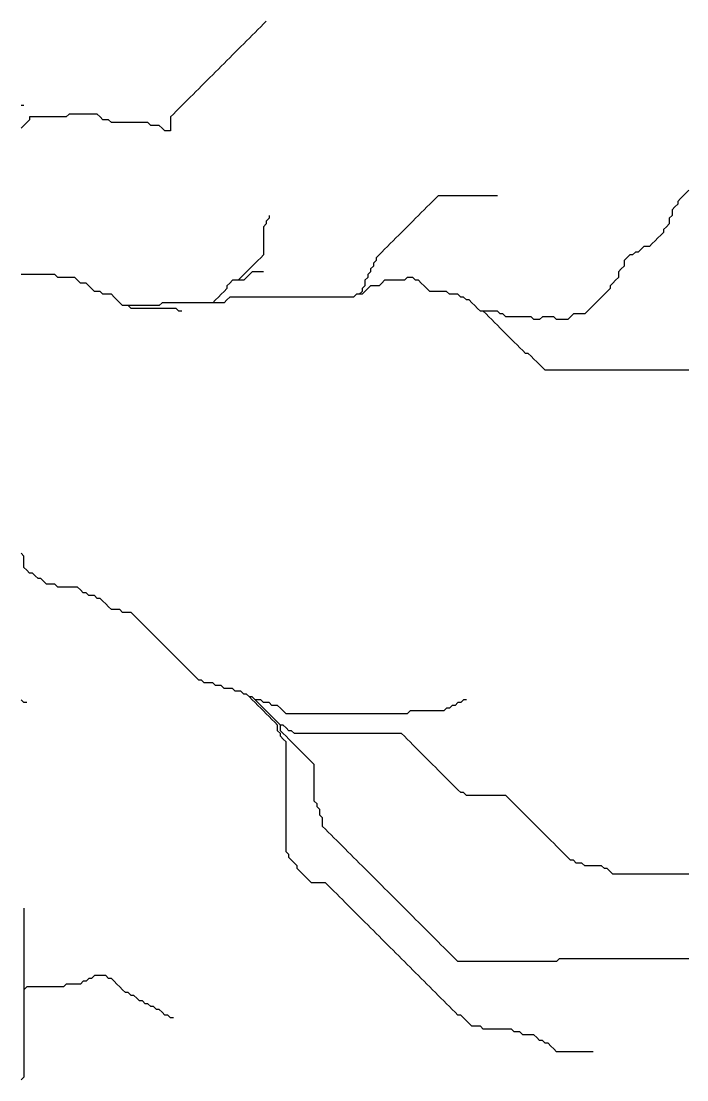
# Model space of a CAD drawing. Header units: metres. Extents: x 837475 to 838479, y 1189012 to 1191015.
# Drawn here: x 837475.1 to 837711.3, y 1189407.4 to 1189783.2 of the extents above; entities that cross this region are included whole.
import ezdxf

# ---------------------------------------------------------------- set-up
doc = ezdxf.new("R2010")
doc.units = ezdxf.units.M
doc.header["$MEASUREMENT"] = 0

msp = doc.modelspace()

# ---------------------------------------------------------------- linework, layer by layer
for points in [[(837562.09, 1189783.23, 1639.7), (837561.09, 1189782.23, 1638.82), (837560.1, 1189781.23, 1638.09), (837559.1, 1189780.23, 1637.33), (837558.1, 1189779.23, 1636.44), (837557.1, 1189778.23, 1635.65), (837556.1, 1189777.23, 1635.01), (837555.1, 1189776.23, 1634.38), (837554.1, 1189775.23, 1633.74), (837553.1, 1189774.23, 1633.11), (837552.1, 1189773.23, 1632.48), (837551.1, 1189772.23, 1631.84), (837550.1, 1189771.23, 1631.21), (837549.1, 1189770.23, 1630.58), (837548.1, 1189769.23, 1629.95), (837547.1, 1189768.23, 1629.32), (837546.1, 1189767.23, 1628.68), (837545.1, 1189766.23, 1628.05), (837544.1, 1189765.23, 1627.43), (837543.1, 1189764.23, 1626.81), (837542.1, 1189763.23, 1626.22), (837541.1, 1189762.23, 1625.79), (837540.1, 1189761.23, 1625.46), (837539.1, 1189760.23, 1625.13), (837538.1, 1189759.23, 1624.8), (837537.1, 1189758.23, 1624.48), (837536.1, 1189757.23, 1624.15), (837535.1, 1189756.23, 1623.67), (837534.1, 1189755.24, 1623.05), (837533.1, 1189754.24, 1622.42), (837532.1, 1189753.24, 1621.78), (837531.1, 1189752.24, 1621.15), (837530.11, 1189751.24, 1620.54), (837529.11, 1189750.24, 1619.86), (837528.11, 1189749.24, 1618.91), (837528.11, 1189748.24, 1618.21), (837528.11, 1189747.24, 1617.47), (837528.11, 1189746.24, 1616.74), (837528.11, 1189745.24, 1616.18), (837528.11, 1189744.24, 1616.02), (837527.11, 1189744.24, 1616), (837526.11, 1189744.24, 1616), (837525.11, 1189745.24, 1615.97), (837524.11, 1189746.24, 1615.72), (837523.11, 1189746.24, 1615.42), (837522.11, 1189746.24, 1615.1), (837521.11, 1189746.24, 1614.76), (837520.11, 1189747.24, 1614.2), (837519.11, 1189747.24, 1614.03), (837518.11, 1189747.24, 1614), (837517.11, 1189747.24, 1613.98), (837516.11, 1189747.24, 1613.87), (837515.11, 1189747.24, 1613.72), (837514.11, 1189747.24, 1613.56), (837513.11, 1189747.24, 1613.4), (837512.11, 1189747.24, 1613.25), (837511.11, 1189747.24, 1613.1), (837510.11, 1189747.24, 1612.95), (837509.11, 1189747.24, 1612.82), (837508.11, 1189747.24, 1612.68), (837507.11, 1189747.24, 1612.55), (837506.11, 1189748.24, 1612.36), (837505.11, 1189748.24, 1612.22), (837504.11, 1189748.24, 1612.09), (837503.11, 1189749.24, 1611.95), (837502.11, 1189750.24, 1611.7), (837501.11, 1189750.24, 1611.51), (837500.12, 1189750.24, 1611.33), (837499.12, 1189750.24, 1611.14), (837498.12, 1189750.24, 1610.96), (837497.12, 1189750.24, 1610.77), (837496.12, 1189750.24, 1610.59), (837495.12, 1189750.24, 1610.4), (837494.12, 1189750.24, 1610.2), (837493.12, 1189750.24, 1610.04), (837492.12, 1189750.24, 1610), (837491.12, 1189749.24, 1610), (837490.12, 1189749.24, 1610), (837489.12, 1189749.24, 1609.98), (837488.12, 1189749.24, 1609.86), (837487.12, 1189749.24, 1609.66), (837486.12, 1189749.24, 1609.43), (837485.12, 1189749.24, 1609.21), (837484.12, 1189749.24, 1608.98), (837483.12, 1189749.24, 1608.76), (837482.12, 1189749.24, 1608.53), (837481.12, 1189749.24, 1608.31), (837480.12, 1189749.24, 1608.1), (837479.12, 1189749.24, 1608.01), (837478.12, 1189749.24, 1608), (837478.12, 1189748.24, 1608), (837477.12, 1189747.24, 1608), (837476.12, 1189746.24, 1607.99), (837475.12, 1189745.24, 1607.95)], [(837476.12, 1189753.24, 1608), (837475.12, 1189753.24, 1608)], [(837712.04, 1189723.25, 1670.3), (837711.04, 1189722.25, 1669.71), (837710.04, 1189721.25, 1669.01), (837709.04, 1189720.25, 1668.28), (837708.05, 1189719.25, 1667.54), (837708.05, 1189718.25, 1667), (837707.05, 1189717.25, 1666.25), (837706.05, 1189716.25, 1665.87), (837706.05, 1189715.25, 1665.44), (837706.05, 1189714.25, 1665), (837705.05, 1189713.25, 1664.43), (837705.05, 1189712.25, 1664.17), (837705.05, 1189711.25, 1664.11), (837704.05, 1189710.25, 1664.02), (837703.05, 1189709.25, 1663.71), (837703.05, 1189708.25, 1662.66), (837702.05, 1189707.25, 1661.87), (837701.05, 1189706.25, 1660.87), (837700.05, 1189705.25, 1660.22), (837699.05, 1189704.25, 1659.94), (837698.05, 1189703.25, 1659.27), (837697.05, 1189703.25, 1658.7), (837696.05, 1189703.25, 1658.26), (837695.05, 1189702.25, 1658.05), (837694.05, 1189701.25, 1657.89), (837693.05, 1189701.25, 1657.33), (837692.05, 1189700.25, 1656.5), (837691.05, 1189700.25, 1656.2), (837690.05, 1189699.25, 1656.03), (837689.05, 1189698.25, 1655.7), (837689.05, 1189697.25, 1655.02), (837689.05, 1189696.25, 1654.37), (837688.05, 1189695.26, 1654.03), (837687.05, 1189694.26, 1653.42), (837687.05, 1189693.26, 1652.66), (837687.05, 1189692.26, 1652.19), (837686.05, 1189691.26, 1651.18), (837685.05, 1189690.26, 1649.91), (837684.05, 1189689.26, 1648.69), (837684.05, 1189688.26, 1648.06), (837683.05, 1189687.26, 1647.05), (837682.05, 1189686.26, 1646.1), (837681.05, 1189685.26, 1644.9), (837680.05, 1189684.26, 1644.14), (837679.05, 1189683.26, 1643.55), (837678.06, 1189682.26, 1642.63), (837677.06, 1189681.26, 1642.06), (837676.06, 1189680.26, 1641.7), (837675.06, 1189679.26, 1641.05), (837674.06, 1189679.26, 1640.67), (837673.06, 1189679.26, 1640.3), (837672.06, 1189679.26, 1640.05), (837671.06, 1189679.26, 1640), (837670.06, 1189678.26, 1639.95), (837669.06, 1189677.26, 1639.6), (837668.06, 1189677.26, 1639.33), (837667.06, 1189677.26, 1639.08), (837666.06, 1189677.26, 1638.87), (837665.06, 1189677.26, 1638.68), (837664.06, 1189678.26, 1638.43), (837663.06, 1189678.26, 1638.25), (837662.06, 1189678.26, 1638.1), (837661.06, 1189678.26, 1638.02), (837660.06, 1189678.26, 1638), (837659.06, 1189677.26, 1637.92), (837658.06, 1189677.26, 1637.7), (837657.06, 1189677.26, 1637.49), (837656.06, 1189678.26, 1637.2), (837655.06, 1189678.26, 1636.99), (837654.06, 1189678.26, 1636.78), (837653.06, 1189678.26, 1636.57), (837652.06, 1189678.26, 1636.35), (837651.06, 1189678.26, 1636.11), (837650.06, 1189678.26, 1635.81), (837649.07, 1189678.26, 1635.48), (837648.07, 1189678.26, 1635.14), (837647.07, 1189678.26, 1634.82), (837646.07, 1189679.26, 1634.37), (837645.07, 1189679.26, 1634.05), (837644.07, 1189680.26, 1633.61), (837643.07, 1189680.26, 1633.31), (837642.07, 1189680.26, 1633.01), (837641.07, 1189680.26, 1632.71), (837640.07, 1189680.26, 1632.41), (837639.07, 1189680.26, 1632.11)], [(837644.07, 1189721.25, 1642.34), (837643.07, 1189721.25, 1641.67), (837642.07, 1189721.25, 1640.97), (837641.07, 1189721.25, 1640.28), (837640.07, 1189721.25, 1639.66), (837639.07, 1189721.25, 1639.09), (837638.07, 1189721.25, 1638.52), (837637.07, 1189721.25, 1637.98), (837636.07, 1189721.25, 1637.51), (837635.07, 1189721.25, 1637.04), (837634.07, 1189721.25, 1636.56), (837633.07, 1189721.25, 1636.06), (837632.07, 1189721.25, 1635.58), (837631.07, 1189721.25, 1635.11), (837630.07, 1189721.25, 1634.65), (837629.07, 1189721.25, 1634.19), (837628.07, 1189721.25, 1633.72), (837627.07, 1189721.25, 1633.25), (837626.07, 1189721.25, 1632.79), (837625.07, 1189721.25, 1632.35), (837624.07, 1189721.25, 1632.06), (837623.07, 1189721.25, 1632), (837622.07, 1189720.25, 1631.99), (837621.07, 1189719.25, 1631.9), (837620.07, 1189718.25, 1631.71), (837619.08, 1189717.25, 1631.52), (837618.08, 1189716.25, 1631.34), (837617.08, 1189715.25, 1631.15), (837616.08, 1189714.25, 1630.96), (837615.08, 1189713.25, 1630.77), (837614.08, 1189712.25, 1630.58), (837613.08, 1189711.25, 1630.39), (837612.08, 1189710.25, 1630.2), (837611.08, 1189709.25, 1629.89), (837610.08, 1189708.25, 1629.08), (837609.08, 1189707.25, 1628.18), (837608.08, 1189706.25, 1627.34), (837607.08, 1189705.25, 1626.53), (837606.08, 1189704.25, 1625.78), (837605.08, 1189703.25, 1625.13), (837604.08, 1189702.25, 1624.5), (837603.08, 1189701.25, 1623.82), (837602.08, 1189700.25, 1622.88), (837601.08, 1189699.25, 1622.02), (837601.08, 1189698.25, 1621.59), (837600.08, 1189697.25, 1621.04), (837600.08, 1189696.25, 1620.65), (837599.08, 1189695.26, 1620.13), (837599.08, 1189694.26, 1619.88), (837598.08, 1189693.26, 1619.59), (837598.08, 1189692.26, 1619.39), (837597.08, 1189691.26, 1619.12), (837597.08, 1189690.26, 1618.92), (837597.08, 1189689.26, 1618.73), (837596.08, 1189688.26, 1618.45), (837596.08, 1189687.26, 1618.26), (837595.08, 1189686.26, 1618.06)], [(837563.09, 1189714.25, 1618.66), (837563.09, 1189713.25, 1618.51), (837562.09, 1189712.25, 1618.3), (837562.09, 1189711.25, 1618.13), (837561.09, 1189710.25, 1617.76), (837561.09, 1189709.25, 1617.23), (837561.09, 1189708.25, 1616.65), (837561.09, 1189707.25, 1616.08), (837561.09, 1189706.25, 1615.52), (837561.09, 1189705.25, 1614.95), (837561.09, 1189704.25, 1614.39), (837561.09, 1189703.25, 1613.83), (837561.09, 1189702.25, 1613.27), (837561.09, 1189701.25, 1612.72), (837561.09, 1189700.25, 1612.25), (837560.1, 1189699.25, 1611.85), (837559.1, 1189698.25, 1611.35), (837558.1, 1189697.25, 1610.82), (837557.1, 1189696.25, 1610.3), (837556.1, 1189695.26, 1610.02), (837555.1, 1189694.26, 1609.88), (837554.1, 1189693.26, 1609.45), (837553.1, 1189692.26, 1608.99), (837552.1, 1189691.26, 1608.56)], [(837513.11, 1189682.26, 1602.31), (837512.11, 1189682.26, 1602.13), (837511.11, 1189682.26, 1602.04), (837510.11, 1189683.26, 1602), (837509.11, 1189684.26, 1602), (837508.11, 1189685.26, 1601.87), (837507.11, 1189686.26, 1601.51), (837506.11, 1189686.26, 1601.23), (837505.11, 1189686.26, 1600.94), (837504.11, 1189686.26, 1600.66), (837503.11, 1189687.26, 1600.31), (837502.11, 1189687.26, 1600.11), (837501.11, 1189687.26, 1600.04), (837500.12, 1189688.26, 1600.01), (837499.12, 1189689.26, 1600.01), (837498.12, 1189690.26, 1600), (837497.12, 1189690.26, 1600), (837496.12, 1189690.26, 1600), (837495.12, 1189691.26, 1600), (837494.12, 1189692.26, 1599.9), (837493.12, 1189692.26, 1599.65), (837492.12, 1189692.26, 1599.35), (837491.12, 1189692.26, 1599.05), (837490.12, 1189692.26, 1598.75), (837489.12, 1189692.26, 1598.47), (837488.12, 1189692.26, 1598.24), (837487.12, 1189693.26, 1598.05), (837486.12, 1189693.26, 1598.02), (837485.12, 1189693.26, 1598.02), (837484.12, 1189693.26, 1598.02), (837483.12, 1189693.26, 1598.01), (837482.12, 1189693.26, 1598.01), (837481.12, 1189693.26, 1598.01), (837480.12, 1189693.26, 1598.01), (837479.12, 1189693.26, 1598.01), (837478.12, 1189693.26, 1598.01), (837477.12, 1189693.26, 1598), (837476.12, 1189693.26, 1598), (837475.12, 1189693.26, 1598)], [(837561.09, 1189694.26, 1611.2), (837560.1, 1189694.26, 1610.91), (837559.1, 1189694.26, 1610.62), (837558.1, 1189694.26, 1610.34), (837557.1, 1189694.26, 1610.09), (837556.1, 1189693.26, 1609.86), (837555.1, 1189692.26, 1609.46), (837554.1, 1189691.26, 1609.08), (837553.1, 1189691.26, 1608.82), (837552.1, 1189691.26, 1608.56)], [(837639.07, 1189680.26, 1632.11), (837638.07, 1189680.26, 1631.83), (837637.07, 1189681.26, 1631.44), (837636.07, 1189682.26, 1631.06), (837635.07, 1189683.26, 1630.68), (837634.07, 1189684.26, 1630.3), (837633.07, 1189684.26, 1630.03), (837632.07, 1189685.26, 1629.67), (837631.07, 1189685.26, 1629.42), (837630.07, 1189686.26, 1629.07), (837629.07, 1189686.26, 1628.82), (837628.07, 1189686.26, 1628.57), (837627.07, 1189686.26, 1628.31), (837626.07, 1189687.26, 1627.9), (837625.07, 1189687.26, 1627.47), (837624.07, 1189687.26, 1627.01), (837623.07, 1189687.26, 1626.55), (837622.07, 1189687.26, 1626.09), (837621.07, 1189687.26, 1625.64), (837620.07, 1189687.26, 1625.19), (837619.08, 1189688.26, 1624.59), (837618.08, 1189689.26, 1624.01), (837617.08, 1189690.26, 1623.51), (837616.08, 1189691.26, 1623.03), (837615.08, 1189691.26, 1622.7), (837614.08, 1189692.26, 1622.24), (837613.08, 1189692.26, 1622.04), (837612.08, 1189692.26, 1622), (837611.08, 1189691.26, 1621.89), (837610.08, 1189691.26, 1621.62), (837609.08, 1189691.26, 1621.3), (837608.08, 1189691.26, 1620.99), (837607.08, 1189691.26, 1620.67), (837606.08, 1189691.26, 1620.36), (837605.08, 1189691.26, 1620.1), (837604.08, 1189691.26, 1620.01), (837603.08, 1189690.26, 1619.99), (837602.08, 1189689.26, 1619.83), (837601.08, 1189689.26, 1619.58), (837600.08, 1189689.26, 1619.3), (837599.08, 1189689.26, 1619.04), (837598.08, 1189688.26, 1618.71), (837597.08, 1189687.26, 1618.39), (837596.08, 1189686.26, 1618.12), (837595.08, 1189686.26, 1618.06)], [(837552.1, 1189691.26, 1608.56), (837551.1, 1189691.26, 1608.31), (837550.1, 1189691.26, 1608.11), (837549.1, 1189690.26, 1608), (837548.1, 1189689.26, 1608), (837548.1, 1189688.26, 1608), (837547.1, 1189687.26, 1608), (837546.1, 1189686.26, 1607.88), (837545.1, 1189685.26, 1607.58), (837544.1, 1189684.26, 1607.28), (837543.1, 1189683.26, 1607.02)], [(837595.08, 1189686.26, 1618.06), (837594.08, 1189686.26, 1618.04), (837593.08, 1189685.26, 1618.01), (837592.08, 1189685.26, 1618), (837591.08, 1189685.26, 1618), (837590.08, 1189685.26, 1617.96), (837589.09, 1189685.26, 1617.75), (837588.09, 1189685.26, 1617.49), (837587.09, 1189685.26, 1617.25), (837586.09, 1189685.26, 1617.01), (837585.09, 1189685.26, 1616.78), (837584.09, 1189685.26, 1616.54), (837583.09, 1189685.26, 1616.3), (837582.09, 1189685.26, 1616.07), (837581.09, 1189685.26, 1615.87), (837580.09, 1189685.26, 1615.68), (837579.09, 1189685.26, 1615.48), (837578.09, 1189685.26, 1615.29), (837577.09, 1189685.26, 1615.09), (837576.09, 1189685.26, 1614.9), (837575.09, 1189685.26, 1614.7), (837574.09, 1189685.26, 1614.51), (837573.09, 1189685.26, 1614.31), (837572.09, 1189685.26, 1614.11), (837571.09, 1189685.26, 1613.86), (837570.09, 1189685.26, 1613.57), (837569.09, 1189685.26, 1613.28), (837568.09, 1189685.26, 1612.98), (837567.09, 1189685.26, 1612.69), (837566.09, 1189685.26, 1612.39), (837565.09, 1189685.26, 1612.1), (837564.09, 1189685.26, 1611.83), (837563.09, 1189685.26, 1611.55), (837562.09, 1189685.26, 1611.28), (837561.09, 1189685.26, 1611.01), (837560.1, 1189685.26, 1610.73), (837559.1, 1189685.26, 1610.46), (837558.1, 1189685.26, 1610.19), (837557.1, 1189685.26, 1609.93), (837556.1, 1189685.26, 1609.67), (837555.1, 1189685.26, 1609.42), (837554.1, 1189685.26, 1609.16), (837553.1, 1189685.26, 1608.91), (837552.1, 1189685.26, 1608.66), (837551.1, 1189685.26, 1608.41), (837550.1, 1189685.26, 1608.17), (837549.1, 1189685.26, 1608.03), (837548.1, 1189684.26, 1607.96), (837547.1, 1189683.26, 1607.74), (837546.1, 1189683.26, 1607.56), (837545.1, 1189683.26, 1607.38), (837544.1, 1189683.26, 1607.2), (837543.1, 1189683.26, 1607.02)], [(837543.1, 1189683.26, 1607.02), (837542.1, 1189683.26, 1606.84), (837541.1, 1189683.26, 1606.66), (837540.1, 1189683.26, 1606.48), (837539.1, 1189683.26, 1606.3), (837538.1, 1189683.26, 1606.13), (837537.1, 1189683.26, 1606.02), (837536.1, 1189683.26, 1605.99), (837535.1, 1189683.26, 1605.9), (837534.1, 1189683.26, 1605.76), (837533.1, 1189683.26, 1605.59), (837532.1, 1189683.26, 1605.43), (837531.1, 1189683.26, 1605.27), (837530.11, 1189683.26, 1605.11), (837529.11, 1189683.26, 1604.95), (837528.11, 1189683.26, 1604.79), (837527.11, 1189683.26, 1604.64), (837526.11, 1189683.26, 1604.5), (837525.11, 1189683.26, 1604.37), (837524.11, 1189682.26, 1604.19), (837523.11, 1189682.26, 1604.06), (837522.11, 1189682.26, 1604.01), (837521.11, 1189682.26, 1604), (837520.11, 1189682.26, 1603.97), (837519.11, 1189682.26, 1603.78), (837518.11, 1189682.26, 1603.53), (837517.11, 1189682.26, 1603.28), (837516.11, 1189682.26, 1603.03), (837515.11, 1189682.26, 1602.78), (837514.11, 1189682.26, 1602.54), (837513.11, 1189682.26, 1602.31)], [(837532.1, 1189680.26, 1605.5), (837531.1, 1189680.26, 1605.35), (837530.11, 1189681.26, 1605.14), (837529.11, 1189681.26, 1604.98), (837528.11, 1189681.26, 1604.83), (837527.11, 1189681.26, 1604.67), (837526.11, 1189681.26, 1604.52), (837525.11, 1189681.26, 1604.38), (837524.11, 1189681.26, 1604.22), (837523.11, 1189681.26, 1604.09), (837522.11, 1189681.26, 1604.02), (837521.11, 1189681.26, 1604), (837520.11, 1189681.26, 1603.97), (837519.11, 1189681.26, 1603.78), (837518.11, 1189681.26, 1603.53), (837517.11, 1189681.26, 1603.29), (837516.11, 1189681.26, 1603.04), (837515.11, 1189681.26, 1602.81), (837514.11, 1189681.26, 1602.59), (837513.11, 1189682.26, 1602.31)], [(837712.04, 1189659.27, 1659.46), (837711.04, 1189659.27, 1659), (837710.04, 1189659.27, 1658.53), (837709.04, 1189659.27, 1658.06), (837708.05, 1189659.27, 1657.59), (837707.05, 1189659.27, 1657.11), (837706.05, 1189659.27, 1656.63), (837705.05, 1189659.27, 1656.15), (837704.05, 1189659.27, 1655.67), (837703.05, 1189659.27, 1655.19), (837702.05, 1189659.27, 1654.71), (837701.05, 1189659.27, 1654.23), (837700.05, 1189659.27, 1653.72), (837699.05, 1189659.27, 1653.17), (837698.05, 1189659.27, 1652.6), (837697.05, 1189659.27, 1652), (837696.05, 1189659.27, 1651.43), (837695.05, 1189659.27, 1650.87), (837694.05, 1189659.27, 1650.31), (837693.05, 1189659.27, 1649.76), (837692.05, 1189659.27, 1649.21), (837691.05, 1189659.27, 1648.66), (837690.05, 1189659.27, 1648.13), (837689.05, 1189659.27, 1647.63), (837688.05, 1189659.27, 1647.15), (837687.05, 1189659.27, 1646.67), (837686.05, 1189659.27, 1646.2), (837685.05, 1189659.27, 1645.78), (837684.05, 1189659.27, 1645.4), (837683.05, 1189659.27, 1645.03), (837682.05, 1189659.27, 1644.67), (837681.05, 1189659.27, 1644.32), (837680.05, 1189659.27, 1644), (837679.05, 1189659.27, 1643.75), (837678.06, 1189659.27, 1643.53), (837677.06, 1189659.27, 1643.31), (837676.06, 1189659.27, 1643.08), (837675.06, 1189659.27, 1642.86), (837674.06, 1189659.27, 1642.64), (837673.06, 1189659.27, 1642.41), (837672.06, 1189659.27, 1642.19), (837671.06, 1189659.27, 1641.96), (837670.06, 1189659.27, 1641.73), (837669.06, 1189659.27, 1641.5), (837668.06, 1189659.27, 1641.25), (837667.06, 1189659.27, 1641), (837666.06, 1189659.27, 1640.75), (837665.06, 1189659.27, 1640.49), (837664.06, 1189659.27, 1640.24), (837663.06, 1189659.27, 1640), (837662.06, 1189659.27, 1639.8), (837661.06, 1189659.27, 1639.61), (837660.06, 1189660.27, 1639.36), (837659.06, 1189661.27, 1639.11), (837658.06, 1189662.27, 1638.86), (837657.06, 1189663.27, 1638.61), (837656.06, 1189664.27, 1638.36), (837655.06, 1189665.27, 1638.09), (837654.06, 1189665.27, 1637.91), (837653.06, 1189666.27, 1637.63), (837652.06, 1189667.26, 1637.34), (837651.06, 1189668.26, 1637.05), (837650.06, 1189669.26, 1636.76), (837649.07, 1189670.26, 1636.47), (837648.07, 1189671.26, 1636.16), (837647.07, 1189672.26, 1635.78), (837646.07, 1189673.26, 1635.32), (837645.07, 1189674.26, 1634.86), (837644.07, 1189675.26, 1634.4), (837643.07, 1189676.26, 1633.94), (837642.07, 1189677.26, 1633.46), (837641.07, 1189678.26, 1632.99), (837640.07, 1189679.26, 1632.54), (837639.07, 1189680.26, 1632.11)], [(837556.1, 1189543.31, 1616.2), (837555.1, 1189544.31, 1616.03), (837554.1, 1189544.31, 1615.93), (837553.1, 1189545.31, 1615.78), (837552.1, 1189545.31, 1615.66), (837551.1, 1189545.31, 1615.55), (837550.1, 1189546.31, 1615.4), (837549.1, 1189546.31, 1615.29), (837548.1, 1189546.31, 1615.18), (837547.1, 1189546.31, 1615.07), (837546.1, 1189547.31, 1614.92), (837545.1, 1189547.31, 1614.8), (837544.1, 1189547.31, 1614.69), (837543.1, 1189548.3, 1614.55), (837542.1, 1189548.3, 1614.43), (837541.1, 1189548.3, 1614.32), (837540.1, 1189548.3, 1614.21), (837539.1, 1189549.3, 1614.07), (837538.1, 1189549.3, 1614), (837537.1, 1189550.3, 1613.86), (837536.1, 1189551.3, 1613.59), (837535.1, 1189552.3, 1613.3), (837534.1, 1189553.3, 1613.01), (837533.1, 1189554.3, 1612.72), (837532.1, 1189555.3, 1612.44), (837531.1, 1189556.3, 1612.16), (837530.11, 1189557.3, 1611.85), (837529.11, 1189558.3, 1611.5), (837528.11, 1189559.3, 1611.14), (837527.11, 1189560.3, 1610.77), (837526.11, 1189561.3, 1610.4), (837525.11, 1189562.3, 1610), (837524.11, 1189563.3, 1609.57), (837523.11, 1189564.3, 1609.14), (837522.11, 1189565.3, 1608.7), (837521.11, 1189566.3, 1608.27), (837520.11, 1189567.3, 1607.82), (837519.11, 1189568.3, 1607.33), (837518.11, 1189569.3, 1606.85), (837517.11, 1189570.3, 1606.36), (837516.11, 1189571.3, 1605.97), (837515.11, 1189572.3, 1605.67), (837514.11, 1189573.3, 1605.39), (837513.11, 1189573.3, 1605.21), (837512.11, 1189573.3, 1605.03), (837511.11, 1189573.3, 1604.85), (837510.11, 1189574.3, 1604.59), (837509.11, 1189574.3, 1604.41), (837508.11, 1189574.3, 1604.22), (837507.11, 1189574.3, 1604.06), (837506.11, 1189575.3, 1603.95), (837505.11, 1189576.3, 1603.75), (837504.11, 1189577.3, 1603.52), (837503.11, 1189578.29, 1603.31), (837502.11, 1189578.29, 1603.17), (837501.11, 1189579.29, 1602.97), (837500.12, 1189579.29, 1602.82), (837499.12, 1189579.29, 1602.69), (837498.12, 1189580.29, 1602.48), (837497.12, 1189580.29, 1602.33), (837496.12, 1189581.29, 1602.12), (837495.12, 1189582.29, 1601.89), (837494.12, 1189582.29, 1601.71), (837493.12, 1189582.29, 1601.52), (837492.12, 1189582.29, 1601.34), (837491.12, 1189582.29, 1601.15), (837490.12, 1189582.29, 1600.96), (837489.12, 1189582.29, 1600.78), (837488.12, 1189582.29, 1600.59), (837487.12, 1189583.29, 1600.33), (837486.12, 1189583.29, 1600.14), (837485.12, 1189583.29, 1599.96), (837484.12, 1189583.29, 1599.77), (837483.12, 1189584.29, 1599.51), (837482.12, 1189585.29, 1599.26), (837481.12, 1189585.29, 1599.08), (837480.12, 1189586.29, 1598.82), (837479.12, 1189587.29, 1598.56), (837478.12, 1189587.29, 1598.38), (837477.12, 1189588.29, 1598.16), (837476.12, 1189589.29, 1598.09), (837476.12, 1189590.29, 1598.06), (837476.12, 1189591.29, 1598.04), (837476.12, 1189592.29, 1598.02), (837476.12, 1189593.29, 1598), (837475.12, 1189594.29, 1598)], [(837477.12, 1189541.31, 1606.01), (837476.12, 1189541.31, 1606), (837475.12, 1189542.31, 1606)], [(837678.06, 1189417.35, 1651.73), (837677.06, 1189417.35, 1651.47), (837676.06, 1189417.35, 1651.21), (837675.06, 1189417.35, 1650.94), (837674.06, 1189417.35, 1650.67), (837673.06, 1189417.35, 1650.38), (837672.06, 1189417.35, 1650.08), (837671.06, 1189417.35, 1649.8), (837670.06, 1189417.35, 1649.52), (837669.06, 1189417.35, 1649.25), (837668.06, 1189417.35, 1648.98), (837667.06, 1189417.35, 1648.72), (837666.06, 1189417.35, 1648.46), (837665.06, 1189417.35, 1648.21), (837664.06, 1189418.35, 1647.87), (837663.06, 1189419.35, 1647.57), (837662.06, 1189420.35, 1647.26), (837661.06, 1189420.35, 1647.05), (837660.06, 1189421.35, 1646.74), (837659.06, 1189421.35, 1646.53), (837658.06, 1189422.35, 1646.22), (837657.06, 1189423.35, 1645.86), (837656.06, 1189423.35, 1645.53), (837655.06, 1189423.35, 1645.19), (837654.06, 1189423.35, 1644.86), (837653.06, 1189423.35, 1644.53), (837652.06, 1189424.35, 1644.06), (837651.06, 1189424.35, 1643.73), (837650.06, 1189424.35, 1643.4), (837649.07, 1189425.35, 1642.93), (837648.07, 1189425.35, 1642.59), (837647.07, 1189425.35, 1642.24), (837646.07, 1189425.35, 1641.93), (837645.07, 1189425.35, 1641.57), (837644.07, 1189425.35, 1641.22), (837643.07, 1189425.35, 1640.88), (837642.07, 1189425.35, 1640.53), (837641.07, 1189425.35, 1640.19), (837640.07, 1189425.35, 1639.88), (837639.07, 1189425.35, 1639.55), (837638.07, 1189426.35, 1639.06), (837637.07, 1189426.35, 1638.7), (837636.07, 1189426.35, 1638.36), (837635.07, 1189426.35, 1638.06), (837634.07, 1189427.35, 1637.64), (837633.07, 1189428.35, 1637.13), (837632.07, 1189429.34, 1636.6), (837631.07, 1189430.34, 1636.09), (837630.07, 1189430.34, 1635.89), (837629.07, 1189431.34, 1635.67), (837628.07, 1189432.34, 1635.45), (837627.07, 1189433.34, 1635.24), (837626.07, 1189434.34, 1635.03), (837625.07, 1189435.34, 1634.81), (837624.07, 1189436.34, 1634.59), (837623.07, 1189437.34, 1634.36), (837622.07, 1189438.34, 1634.13), (837621.07, 1189439.34, 1633.93), (837620.07, 1189440.34, 1633.75), (837619.08, 1189441.34, 1633.58), (837618.08, 1189442.34, 1633.41), (837617.08, 1189443.34, 1633.24), (837616.08, 1189444.34, 1633.06), (837615.08, 1189445.34, 1632.88), (837614.08, 1189446.34, 1632.7), (837613.08, 1189447.34, 1632.51), (837612.08, 1189448.34, 1632.33), (837611.08, 1189449.34, 1632.14), (837610.08, 1189450.34, 1631.95), (837609.08, 1189451.34, 1631.75), (837608.08, 1189452.34, 1631.55), (837607.08, 1189453.34, 1631.35), (837606.08, 1189454.34, 1631.15), (837605.08, 1189455.34, 1630.95), (837604.08, 1189456.34, 1630.74), (837603.08, 1189457.34, 1630.54), (837602.08, 1189458.34, 1630.34), (837601.08, 1189459.33, 1630.13), (837600.08, 1189460.33, 1629.91), (837599.08, 1189461.33, 1629.7), (837598.08, 1189462.33, 1629.49), (837597.08, 1189463.33, 1629.29), (837596.08, 1189464.33, 1629.09), (837595.08, 1189465.33, 1628.88), (837594.08, 1189466.33, 1628.68), (837593.08, 1189467.33, 1628.47), (837592.08, 1189468.33, 1628.27), (837591.08, 1189469.33, 1628.06), (837590.08, 1189470.33, 1627.83), (837589.09, 1189471.33, 1627.59), (837588.09, 1189472.33, 1627.36), (837587.09, 1189473.33, 1627.12), (837586.09, 1189474.33, 1626.89), (837585.09, 1189475.33, 1626.65), (837584.09, 1189476.33, 1626.41), (837583.09, 1189477.33, 1626.17), (837582.09, 1189477.33, 1626.05), (837581.09, 1189477.33, 1625.99), (837580.09, 1189477.33, 1625.9), (837579.09, 1189477.33, 1625.78), (837578.09, 1189477.33, 1625.67), (837577.09, 1189478.33, 1625.53), (837576.09, 1189479.33, 1625.39), (837575.09, 1189480.33, 1625.26), (837574.09, 1189481.33, 1625.12), (837573.09, 1189482.33, 1625), (837573.09, 1189483.33, 1624.9), (837572.09, 1189484.33, 1624.77), (837571.09, 1189485.33, 1624.63), (837570.09, 1189486.33, 1624.51), (837570.09, 1189487.33, 1624.41), (837569.09, 1189488.33, 1624.27), (837569.09, 1189489.32, 1624.17), (837569.09, 1189490.32, 1624.06), (837569.09, 1189491.32, 1623.91), (837569.09, 1189492.32, 1623.75), (837569.09, 1189493.32, 1623.58), (837569.09, 1189494.32, 1623.42), (837569.09, 1189495.32, 1623.25), (837569.09, 1189496.32, 1623.09), (837569.09, 1189497.32, 1622.93), (837569.09, 1189498.32, 1622.77), (837569.09, 1189499.32, 1622.61), (837569.09, 1189500.32, 1622.45), (837569.09, 1189501.32, 1622.29), (837569.09, 1189502.32, 1622.13), (837569.09, 1189503.32, 1621.98), (837569.09, 1189504.32, 1621.84), (837569.09, 1189505.32, 1621.7), (837569.09, 1189506.32, 1621.56), (837569.09, 1189507.32, 1621.42), (837569.09, 1189508.32, 1621.29), (837569.09, 1189509.32, 1621.15), (837569.09, 1189510.32, 1621.01), (837569.09, 1189511.32, 1620.87), (837569.09, 1189512.32, 1620.72), (837569.09, 1189513.32, 1620.58), (837569.09, 1189514.32, 1620.44), (837569.09, 1189515.32, 1620.29), (837569.09, 1189516.32, 1620.15), (837569.09, 1189517.32, 1620.01), (837569.09, 1189518.31, 1619.87), (837569.09, 1189519.31, 1619.73), (837569.09, 1189520.31, 1619.59), (837569.09, 1189521.31, 1619.46), (837569.09, 1189522.31, 1619.32), (837569.09, 1189523.31, 1619.19), (837569.09, 1189524.31, 1619.05), (837569.09, 1189525.31, 1618.93), (837569.09, 1189526.31, 1618.81), (837569.09, 1189527.31, 1618.68), (837568.09, 1189528.31, 1618.51), (837567.09, 1189529.31, 1618.34), (837567.09, 1189530.31, 1618.21), (837566.09, 1189531.31, 1618.05), (837566.09, 1189532.31, 1618.01), (837566.09, 1189533.31, 1618), (837565.09, 1189534.31, 1617.98), (837564.09, 1189535.31, 1617.82), (837563.09, 1189536.31, 1617.61), (837562.09, 1189537.31, 1617.4), (837561.09, 1189538.31, 1617.2), (837560.1, 1189539.31, 1616.99), (837559.1, 1189540.31, 1616.78), (837558.1, 1189541.31, 1616.58), (837557.1, 1189542.31, 1616.38), (837556.1, 1189543.31, 1616.2)], [(837558.1, 1189542.31, 1616.5), (837557.1, 1189543.31, 1616.32), (837556.1, 1189543.31, 1616.2)], [(837567.09, 1189533.31, 1618), (837566.09, 1189534.31, 1618), (837565.09, 1189535.31, 1617.91), (837564.09, 1189536.31, 1617.72), (837563.09, 1189537.31, 1617.51), (837562.09, 1189538.31, 1617.3), (837561.09, 1189539.31, 1617.1), (837560.1, 1189540.31, 1616.89), (837559.1, 1189541.31, 1616.69), (837558.1, 1189542.31, 1616.5)], [(837633.07, 1189542.31, 1629.36), (837632.07, 1189542.31, 1629.25), (837631.07, 1189541.31, 1629.09), (837630.07, 1189541.31, 1628.98), (837629.07, 1189540.31, 1628.82), (837628.07, 1189540.31, 1628.71), (837627.07, 1189539.31, 1628.55), (837626.07, 1189539.31, 1628.44), (837625.07, 1189538.31, 1628.28), (837624.07, 1189538.31, 1628.17), (837623.07, 1189538.31, 1628.07), (837622.07, 1189538.31, 1628.01), (837621.07, 1189538.31, 1627.93), (837620.07, 1189538.31, 1627.78), (837619.08, 1189538.31, 1627.61), (837618.08, 1189538.31, 1627.44), (837617.08, 1189538.31, 1627.27), (837616.08, 1189538.31, 1627.11), (837615.08, 1189538.31, 1626.96), (837614.08, 1189538.31, 1626.81), (837613.08, 1189538.31, 1626.67), (837612.08, 1189537.31, 1626.46), (837611.08, 1189537.31, 1626.3), (837610.08, 1189537.31, 1626.14), (837609.08, 1189537.31, 1625.95), (837608.08, 1189537.31, 1625.7), (837607.08, 1189537.31, 1625.44), (837606.08, 1189537.31, 1625.18), (837605.08, 1189537.31, 1624.91), (837604.08, 1189537.31, 1624.65), (837603.08, 1189537.31, 1624.39), (837602.08, 1189537.31, 1624.13), (837601.08, 1189537.31, 1623.88), (837600.08, 1189537.31, 1623.63), (837599.08, 1189537.31, 1623.38), (837598.08, 1189537.31, 1623.14), (837597.08, 1189537.31, 1622.9), (837596.08, 1189537.31, 1622.66), (837595.08, 1189537.31, 1622.42), (837594.08, 1189537.31, 1622.18), (837593.08, 1189537.31, 1621.96), (837592.08, 1189537.31, 1621.77), (837591.08, 1189537.31, 1621.59), (837590.08, 1189537.31, 1621.41), (837589.09, 1189537.31, 1621.23), (837588.09, 1189537.31, 1621.05), (837587.09, 1189537.31, 1620.86), (837586.09, 1189537.31, 1620.68), (837585.09, 1189537.31, 1620.5), (837584.09, 1189537.31, 1620.31), (837583.09, 1189537.31, 1620.13), (837582.09, 1189537.31, 1619.95), (837581.09, 1189537.31, 1619.79), (837580.09, 1189537.31, 1619.64), (837579.09, 1189537.31, 1619.49), (837578.09, 1189537.31, 1619.34), (837577.09, 1189537.31, 1619.19), (837576.09, 1189537.31, 1619.03), (837575.09, 1189537.31, 1618.88), (837574.09, 1189537.31, 1618.73), (837573.09, 1189537.31, 1618.58), (837572.09, 1189537.31, 1618.42), (837571.09, 1189537.31, 1618.27), (837570.09, 1189537.31, 1618.12), (837569.09, 1189537.31, 1618.02), (837568.09, 1189538.31, 1617.93), (837567.09, 1189539.31, 1617.74), (837566.09, 1189540.31, 1617.56), (837565.09, 1189540.31, 1617.44), (837564.09, 1189540.31, 1617.33), (837563.09, 1189541.31, 1617.16), (837562.09, 1189541.31, 1617.03), (837561.09, 1189541.31, 1616.91), (837560.1, 1189542.31, 1616.74), (837559.1, 1189542.31, 1616.62), (837558.1, 1189542.31, 1616.5)], [(837712.04, 1189450.34, 1672.49), (837711.04, 1189450.34, 1671.91), (837710.04, 1189450.34, 1671.32), (837709.04, 1189450.34, 1670.74), (837708.05, 1189450.34, 1670.15), (837707.05, 1189450.34, 1669.56), (837706.05, 1189450.34, 1668.97), (837705.05, 1189450.34, 1668.39), (837704.05, 1189450.34, 1667.8), (837703.05, 1189450.34, 1667.21), (837702.05, 1189450.34, 1666.63), (837701.05, 1189450.34, 1666.04), (837700.05, 1189450.34, 1665.45), (837699.05, 1189450.34, 1664.86), (837698.05, 1189450.34, 1664.28), (837697.05, 1189450.34, 1663.71), (837696.05, 1189450.34, 1663.14), (837695.05, 1189450.34, 1662.57), (837694.05, 1189450.34, 1662.01), (837693.05, 1189450.34, 1661.49), (837692.05, 1189450.34, 1660.98), (837691.05, 1189450.34, 1660.46), (837690.05, 1189450.34, 1659.92), (837689.05, 1189450.34, 1659.37), (837688.05, 1189450.34, 1658.82), (837687.05, 1189450.34, 1658.25), (837686.05, 1189450.34, 1657.73), (837685.05, 1189450.34, 1657.23), (837684.05, 1189450.34, 1656.75), (837683.05, 1189450.34, 1656.28), (837682.05, 1189450.34, 1655.87), (837681.05, 1189450.34, 1655.54), (837680.05, 1189450.34, 1655.23), (837679.05, 1189450.34, 1654.91), (837678.06, 1189450.34, 1654.59), (837677.06, 1189450.34, 1654.27), (837676.06, 1189450.34, 1653.96), (837675.06, 1189450.34, 1653.64), (837674.06, 1189450.34, 1653.32), (837673.06, 1189450.34, 1653.01), (837672.06, 1189450.34, 1652.7), (837671.06, 1189450.34, 1652.39), (837670.06, 1189450.34, 1652.09), (837669.06, 1189450.34, 1651.78), (837668.06, 1189450.34, 1651.46), (837667.06, 1189450.34, 1651.14), (837666.06, 1189450.34, 1650.82), (837665.06, 1189449.34, 1650.37), (837664.06, 1189449.34, 1650.04), (837663.06, 1189449.34, 1649.67), (837662.06, 1189449.34, 1649.28), (837661.06, 1189449.34, 1648.86), (837660.06, 1189449.34, 1648.44), (837659.06, 1189449.34, 1648.02), (837658.06, 1189449.34, 1647.58), (837657.06, 1189449.34, 1647.14), (837656.06, 1189449.34, 1646.7), (837655.06, 1189449.34, 1646.26), (837654.06, 1189449.34, 1645.79), (837653.06, 1189449.34, 1645.29), (837652.06, 1189449.34, 1644.78), (837651.06, 1189449.34, 1644.27), (837650.06, 1189449.34, 1643.76), (837649.07, 1189449.34, 1643.23), (837648.07, 1189449.34, 1642.71), (837647.07, 1189449.34, 1642.17), (837646.07, 1189449.34, 1641.61), (837645.07, 1189449.34, 1641.04), (837644.07, 1189449.34, 1640.47), (837643.07, 1189449.34, 1639.89), (837642.07, 1189449.34, 1639.3), (837641.07, 1189449.34, 1638.72), (837640.07, 1189449.34, 1638.13), (837639.07, 1189449.34, 1637.54), (837638.07, 1189449.34, 1636.96), (837637.07, 1189449.34, 1636.38), (837636.07, 1189449.34, 1635.89), (837635.07, 1189449.34, 1635.53), (837634.07, 1189449.34, 1635.2), (837633.07, 1189449.34, 1634.87), (837632.07, 1189449.34, 1634.54), (837631.07, 1189449.34, 1634.23), (837630.07, 1189449.34, 1633.99), (837629.07, 1189450.34, 1633.77), (837628.07, 1189451.34, 1633.57), (837627.07, 1189452.34, 1633.38), (837626.07, 1189453.34, 1633.18), (837625.07, 1189454.34, 1632.99), (837624.07, 1189455.34, 1632.79), (837623.07, 1189456.34, 1632.57), (837622.07, 1189457.34, 1632.36), (837621.07, 1189458.34, 1632.14), (837620.07, 1189459.33, 1631.99), (837619.08, 1189460.33, 1631.8), (837618.08, 1189461.33, 1631.56), (837617.08, 1189462.33, 1631.31), (837616.08, 1189463.33, 1631.07), (837615.08, 1189464.33, 1630.83), (837614.08, 1189465.33, 1630.59), (837613.08, 1189466.33, 1630.35), (837612.08, 1189467.33, 1630.13), (837611.08, 1189468.33, 1630), (837610.08, 1189469.33, 1629.82), (837609.08, 1189470.33, 1629.57), (837608.08, 1189471.33, 1629.32), (837607.08, 1189472.33, 1629.07), (837606.08, 1189473.33, 1628.81), (837605.08, 1189474.33, 1628.57), (837604.08, 1189475.33, 1628.33), (837603.08, 1189476.33, 1628.1), (837602.08, 1189477.33, 1628), (837601.08, 1189478.33, 1627.94), (837600.08, 1189479.33, 1627.69), (837599.08, 1189480.33, 1627.41), (837598.08, 1189481.33, 1627.13), (837597.08, 1189482.33, 1626.85), (837596.08, 1189483.33, 1626.57), (837595.08, 1189484.33, 1626.3), (837594.08, 1189485.33, 1626.07), (837593.08, 1189486.33, 1625.98), (837592.08, 1189487.33, 1625.8), (837591.08, 1189488.33, 1625.58), (837590.08, 1189489.32, 1625.36), (837589.09, 1189490.32, 1625.13), (837588.09, 1189491.32, 1624.91), (837587.09, 1189492.32, 1624.68), (837586.09, 1189493.32, 1624.44), (837585.09, 1189494.32, 1624.19), (837584.09, 1189495.32, 1623.95), (837583.09, 1189496.32, 1623.72), (837582.09, 1189497.32, 1623.52), (837582.09, 1189498.32, 1623.37), (837582.09, 1189499.32, 1623.22), (837582.09, 1189500.32, 1623.08), (837581.09, 1189501.32, 1622.88), (837581.09, 1189502.32, 1622.73), (837581.09, 1189503.32, 1622.58), (837580.09, 1189504.32, 1622.38), (837580.09, 1189505.32, 1622.23), (837579.09, 1189506.32, 1622.02), (837579.09, 1189507.32, 1621.87), (837579.09, 1189508.32, 1621.72), (837579.09, 1189509.32, 1621.56), (837579.09, 1189510.32, 1621.39), (837579.09, 1189511.32, 1621.21), (837579.09, 1189512.32, 1621.03), (837579.09, 1189513.32, 1620.86), (837579.09, 1189514.32, 1620.69), (837579.09, 1189515.32, 1620.51), (837579.09, 1189516.32, 1620.33), (837579.09, 1189517.32, 1620.15), (837579.09, 1189518.31, 1620.03), (837579.09, 1189519.31, 1620), (837578.09, 1189520.31, 1620), (837577.09, 1189521.31, 1619.95), (837576.09, 1189522.31, 1619.78), (837575.09, 1189523.31, 1619.59), (837574.09, 1189524.31, 1619.4), (837573.09, 1189525.31, 1619.21), (837572.09, 1189526.31, 1619.02), (837571.09, 1189527.31, 1618.83), (837570.09, 1189528.31, 1618.64), (837569.09, 1189529.31, 1618.46), (837568.09, 1189530.31, 1618.28), (837567.09, 1189531.31, 1618.1), (837567.09, 1189532.31, 1618.02), (837567.09, 1189533.31, 1618)], [(837712.04, 1189480.33, 1673.12), (837711.04, 1189480.33, 1672.48), (837710.04, 1189480.33, 1671.83), (837709.04, 1189480.33, 1671.19), (837708.05, 1189480.33, 1670.55), (837707.05, 1189480.33, 1669.91), (837706.05, 1189480.33, 1669.26), (837705.05, 1189480.33, 1668.62), (837704.05, 1189480.33, 1667.98), (837703.05, 1189480.33, 1667.34), (837702.05, 1189480.33, 1666.69), (837701.05, 1189480.33, 1666.05), (837700.05, 1189480.33, 1665.41), (837699.05, 1189480.33, 1664.77), (837698.05, 1189480.33, 1664.13), (837697.05, 1189480.33, 1663.49), (837696.05, 1189480.33, 1662.84), (837695.05, 1189480.33, 1662.2), (837694.05, 1189480.33, 1661.56), (837693.05, 1189480.33, 1660.92), (837692.05, 1189480.33, 1660.28), (837691.05, 1189480.33, 1659.64), (837690.05, 1189480.33, 1659), (837689.05, 1189480.33, 1658.37), (837688.05, 1189480.33, 1657.83), (837687.05, 1189480.33, 1657.41), (837686.05, 1189480.33, 1657.01), (837685.05, 1189480.33, 1656.65), (837684.05, 1189481.33, 1656.17), (837683.05, 1189482.33, 1655.59), (837682.05, 1189482.33, 1655.16), (837681.05, 1189483.33, 1654.55), (837680.05, 1189483.33, 1654.12), (837679.05, 1189483.33, 1653.68), (837678.06, 1189483.33, 1653.25), (837677.06, 1189483.33, 1652.82), (837676.06, 1189483.33, 1652.4), (837675.06, 1189483.33, 1652.01), (837674.06, 1189484.33, 1651.51), (837673.06, 1189484.33, 1651.14), (837672.06, 1189484.33, 1650.81), (837671.06, 1189485.33, 1650.3), (837670.06, 1189485.33, 1649.96), (837669.06, 1189486.33, 1649.57), (837668.06, 1189487.33, 1649.19), (837667.06, 1189488.33, 1648.82), (837666.06, 1189489.32, 1648.45), (837665.06, 1189490.32, 1648.06), (837664.06, 1189491.32, 1647.54), (837663.06, 1189492.32, 1646.95), (837662.06, 1189493.32, 1646.37), (837661.06, 1189494.32, 1645.77), (837660.06, 1189495.32, 1645.17), (837659.06, 1189496.32, 1644.58), (837658.06, 1189497.32, 1643.98), (837657.06, 1189498.32, 1643.38), (837656.06, 1189499.32, 1642.78), (837655.06, 1189500.32, 1642.18), (837654.06, 1189501.32, 1641.58), (837653.06, 1189502.32, 1640.98), (837652.06, 1189503.32, 1640.38), (837651.06, 1189504.32, 1639.77), (837650.06, 1189505.32, 1639.17), (837649.07, 1189506.32, 1638.57), (837648.07, 1189507.32, 1637.96), (837647.07, 1189508.32, 1637.35), (837646.07, 1189508.32, 1636.91), (837645.07, 1189508.32, 1636.48), (837644.07, 1189508.32, 1636.04), (837643.07, 1189508.32, 1635.58), (837642.07, 1189508.32, 1635.1), (837641.07, 1189508.32, 1634.61), (837640.07, 1189508.32, 1634.16), (837639.07, 1189508.32, 1633.85), (837638.07, 1189508.32, 1633.62), (837637.07, 1189508.32, 1633.4), (837636.07, 1189508.32, 1633.18), (837635.07, 1189508.32, 1632.96), (837634.07, 1189508.32, 1632.74), (837633.07, 1189508.32, 1632.52), (837632.07, 1189509.32, 1632.21), (837631.07, 1189509.32, 1632.01), (837630.07, 1189510.32, 1631.8), (837629.07, 1189511.32, 1631.61), (837628.07, 1189512.32, 1631.42), (837627.07, 1189513.32, 1631.23), (837626.07, 1189514.32, 1631.04), (837625.07, 1189515.32, 1630.85), (837624.07, 1189516.32, 1630.66), (837623.07, 1189517.32, 1630.47), (837622.07, 1189518.31, 1630.28), (837621.07, 1189519.31, 1630.1), (837620.07, 1189520.31, 1629.97), (837619.08, 1189521.31, 1629.67), (837618.08, 1189522.31, 1629.26), (837617.08, 1189523.31, 1628.86), (837616.08, 1189524.31, 1628.45), (837615.08, 1189525.31, 1628.05), (837614.08, 1189526.31, 1627.65), (837613.08, 1189527.31, 1627.26), (837612.08, 1189528.31, 1626.88), (837611.08, 1189529.31, 1626.51), (837610.08, 1189530.31, 1626.16), (837609.08, 1189530.31, 1625.92), (837608.08, 1189530.31, 1625.69), (837607.08, 1189530.31, 1625.47), (837606.08, 1189530.31, 1625.25), (837605.08, 1189530.31, 1625.02), (837604.08, 1189530.31, 1624.78), (837603.08, 1189530.31, 1624.55), (837602.08, 1189530.31, 1624.31), (837601.08, 1189530.31, 1624.07), (837600.08, 1189530.31, 1623.84), (837599.08, 1189530.31, 1623.61), (837598.08, 1189530.31, 1623.38), (837597.08, 1189530.31, 1623.16), (837596.08, 1189530.31, 1622.93), (837595.08, 1189530.31, 1622.71), (837594.08, 1189530.31, 1622.48), (837593.08, 1189530.31, 1622.24), (837592.08, 1189530.31, 1622.02), (837591.08, 1189530.31, 1621.81), (837590.08, 1189530.31, 1621.62), (837589.09, 1189530.31, 1621.42), (837588.09, 1189530.31, 1621.22), (837587.09, 1189530.31, 1621.02), (837586.09, 1189530.31, 1620.82), (837585.09, 1189530.31, 1620.61), (837584.09, 1189530.31, 1620.4), (837583.09, 1189530.31, 1620.18), (837582.09, 1189530.31, 1619.99), (837581.09, 1189530.31, 1619.84), (837580.09, 1189530.31, 1619.7), (837579.09, 1189530.31, 1619.57), (837578.09, 1189530.31, 1619.43), (837577.09, 1189530.31, 1619.29), (837576.09, 1189530.31, 1619.16), (837575.09, 1189530.31, 1619.02), (837574.09, 1189530.31, 1618.89), (837573.09, 1189530.31, 1618.76), (837572.09, 1189530.31, 1618.65), (837571.09, 1189531.31, 1618.48), (837570.09, 1189531.31, 1618.37), (837569.09, 1189532.31, 1618.2), (837568.09, 1189533.31, 1618.03), (837567.09, 1189533.31, 1618)], [(837476.12, 1189468.33, 1619.37), (837476.12, 1189467.33, 1619.3), (837476.12, 1189466.33, 1619.24), (837476.12, 1189465.33, 1619.17), (837476.12, 1189464.33, 1619.11), (837476.12, 1189463.33, 1619.04), (837476.12, 1189462.33, 1618.98), (837476.12, 1189461.33, 1618.91), (837476.12, 1189460.33, 1618.84), (837476.12, 1189459.33, 1618.78), (837476.12, 1189458.34, 1618.71), (837476.12, 1189457.34, 1618.65), (837476.12, 1189456.34, 1618.58), (837476.12, 1189455.34, 1618.52), (837476.12, 1189454.34, 1618.45), (837476.12, 1189453.34, 1618.39), (837476.12, 1189452.34, 1618.33), (837476.12, 1189451.34, 1618.27), (837476.12, 1189450.34, 1618.21), (837476.12, 1189449.34, 1618.14), (837476.12, 1189448.34, 1618.07), (837476.12, 1189447.34, 1618.02), (837476.12, 1189446.34, 1618), (837476.12, 1189445.34, 1617.98), (837476.12, 1189444.34, 1617.94), (837476.12, 1189443.34, 1617.9), (837476.12, 1189442.34, 1617.85), (837476.12, 1189441.34, 1617.8), (837476.12, 1189440.34, 1617.76), (837476.12, 1189439.34, 1617.71)], [(837529.11, 1189429.34, 1622.05), (837528.11, 1189429.34, 1622.05), (837527.11, 1189430.34, 1622.05), (837526.11, 1189430.34, 1622.04), (837525.11, 1189431.34, 1622.04), (837524.11, 1189432.34, 1622.04), (837523.11, 1189432.34, 1622.04), (837522.11, 1189433.34, 1622.03), (837521.11, 1189433.34, 1622.03), (837520.11, 1189434.34, 1622.03), (837519.11, 1189434.34, 1622.03), (837518.11, 1189435.34, 1622.03), (837517.11, 1189435.34, 1622.02), (837516.11, 1189436.34, 1622.02), (837515.11, 1189437.34, 1622.02), (837514.11, 1189437.34, 1622.02), (837513.11, 1189438.34, 1622.02), (837512.11, 1189438.34, 1622.01), (837511.11, 1189439.34, 1622.01), (837510.11, 1189440.34, 1622.01), (837509.11, 1189441.34, 1622.01), (837508.11, 1189442.34, 1622), (837507.11, 1189443.34, 1622), (837506.11, 1189443.34, 1622), (837505.11, 1189444.34, 1621.99), (837504.11, 1189444.34, 1621.91), (837503.11, 1189444.34, 1621.77), (837502.11, 1189444.34, 1621.64), (837501.11, 1189444.34, 1621.52), (837500.12, 1189443.34, 1621.35), (837499.12, 1189443.34, 1621.23), (837498.12, 1189442.34, 1621.05), (837497.12, 1189442.34, 1620.93), (837496.12, 1189441.34, 1620.76), (837495.12, 1189441.34, 1620.64), (837494.12, 1189441.34, 1620.52), (837493.12, 1189441.34, 1620.39), (837492.12, 1189441.34, 1620.26), (837491.12, 1189441.34, 1620.13), (837490.12, 1189440.34, 1619.93), (837489.12, 1189440.34, 1619.78), (837488.12, 1189440.34, 1619.63), (837487.12, 1189440.34, 1619.48), (837486.12, 1189440.34, 1619.33), (837485.12, 1189440.34, 1619.18), (837484.12, 1189440.34, 1619.03), (837483.12, 1189440.34, 1618.87), (837482.12, 1189440.34, 1618.71), (837481.12, 1189440.34, 1618.54), (837480.12, 1189440.34, 1618.36), (837479.12, 1189440.34, 1618.18), (837478.12, 1189440.34, 1618), (837477.12, 1189440.34, 1617.8), (837476.12, 1189439.34, 1617.71)], [(837476.12, 1189439.34, 1617.71), (837476.12, 1189438.34, 1617.66), (837476.12, 1189437.34, 1617.62), (837476.12, 1189436.34, 1617.57), (837476.12, 1189435.34, 1617.52), (837476.12, 1189434.34, 1617.48), (837476.12, 1189433.34, 1617.43), (837476.12, 1189432.34, 1617.38), (837476.12, 1189431.34, 1617.34), (837476.12, 1189430.34, 1617.29), (837476.12, 1189429.34, 1617.24), (837476.12, 1189428.35, 1617.2), (837476.12, 1189427.35, 1617.15), (837476.12, 1189426.35, 1617.1), (837476.12, 1189425.35, 1617.06), (837476.12, 1189424.35, 1617.01), (837476.12, 1189423.35, 1616.96), (837476.12, 1189422.35, 1616.92), (837476.12, 1189421.35, 1616.87), (837476.12, 1189420.35, 1616.82), (837476.12, 1189419.35, 1616.78), (837476.12, 1189418.35, 1616.73), (837476.12, 1189417.35, 1616.68), (837476.12, 1189416.35, 1616.64), (837476.12, 1189415.35, 1616.59), (837476.12, 1189414.35, 1616.54), (837476.12, 1189413.35, 1616.5), (837476.12, 1189412.35, 1616.46), (837476.12, 1189411.35, 1616.42), (837476.12, 1189410.35, 1616.37), (837476.12, 1189409.35, 1616.33), (837476.12, 1189408.35, 1616.3), (837475.12, 1189407.35, 1616.25)]]:
    msp.add_polyline3d(points)

doc.saveas('drawing.dxf')
